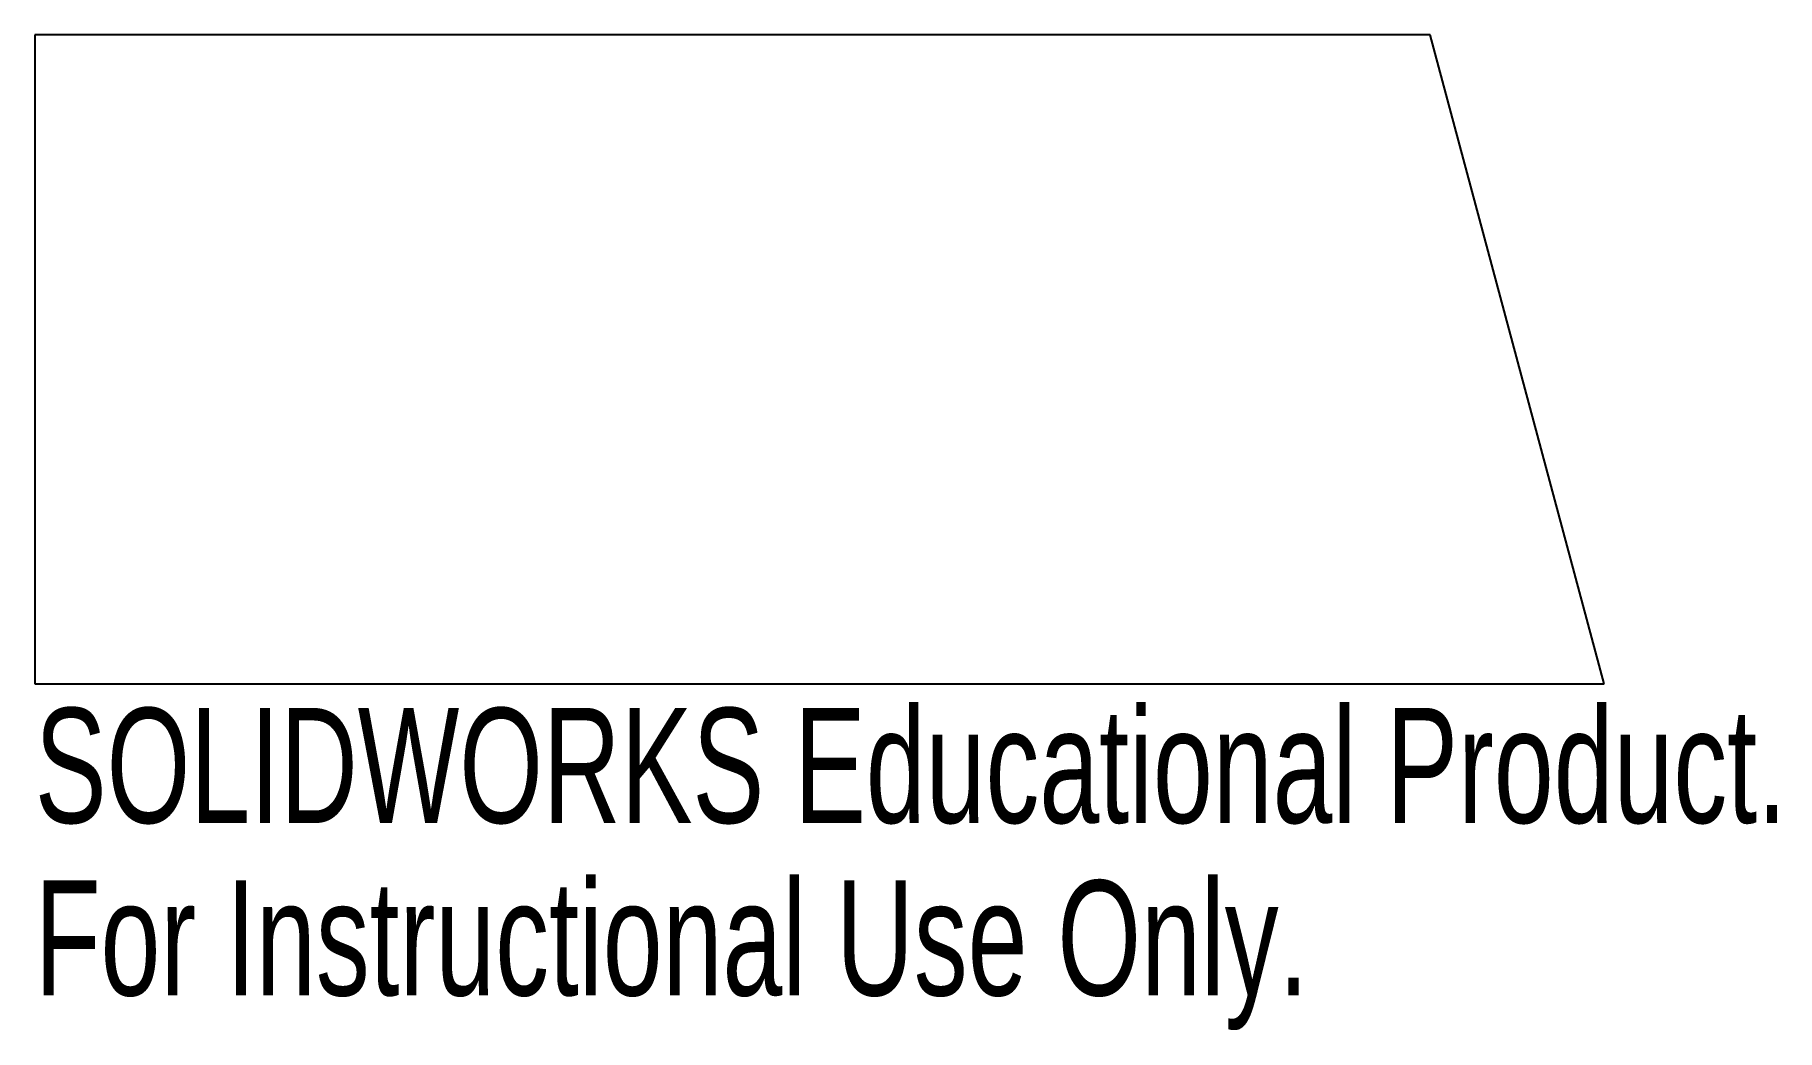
# Model space of a CAD drawing. Header units: inches. Extents: x 9.62 to 12.51, y -1.41 to 0.24.
import ezdxf

# ---------------------------------------------------------------- set-up
doc = ezdxf.new("R2010")
doc.units = ezdxf.units.IN
doc.header["$MEASUREMENT"] = 0
doc.styles.add('SLDTEXTSTYLE0', font='TXT', dxfattribs={"width": 0.7})

msp = doc.modelspace()

# ---------------------------------------------------------------- linework, layer by layer
at = {"color": 7, "linetype": 'Continuous', "lineweight": 25}
for p, q in [((9.625, 0.2415), (9.625, -0.8323)), ((11.9351, 0.2415), (9.625, 0.2415)), ((12.2229, -0.8323), (11.9351, 0.2415)), ((9.625, -0.8323), (12.2229, -0.8323))]:
    msp.add_line(p, q, dxfattribs=at)

# ---------------------------------------------------------------- texts
at = {"color": 7, "linetype": 'Continuous', "char_height": 0.1903, "attachment_point": 1, "style": 'SLDTEXTSTYLE0'}
for s, insert in [('SOLIDWORKS Educational Product.', (9.625, -0.8724)), ('For Instructional Use Only.', (9.625, -1.1579))]:
    msp.add_mtext(s, dxfattribs=dict(at, insert=insert))

doc.saveas('drawing.dxf')
